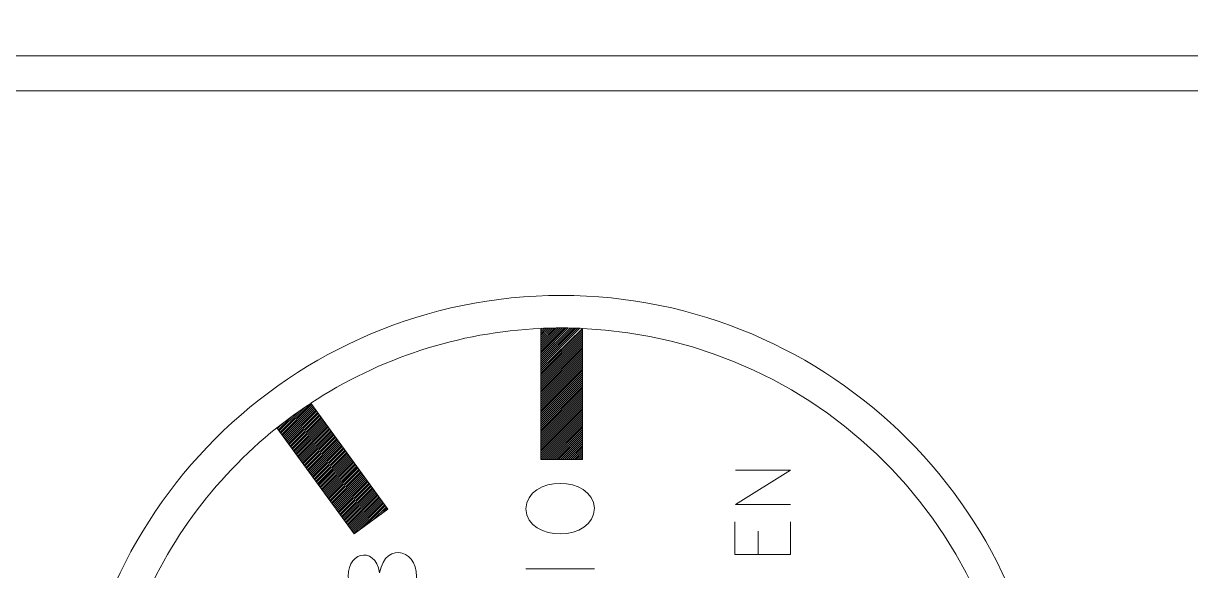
# Model space of a CAD drawing. Header units: millimetres. Extents: x 0.4 to 14.3, y 0.4 to 10.4.
# Drawn here: x 6.631 to 7.206, y 3.036 to 3.305 of the extents above; entities that cross this region are included whole.
import ezdxf

# ---------------------------------------------------------------- set-up
doc = ezdxf.new("R2010")
doc.units = ezdxf.units.MM
doc.layers.add('PDF_Geometry', color=7, linetype='Continuous')

msp = doc.modelspace()

# ---------------------------------------------------------------- linework, layer by layer
at = {"layer": 'PDF_Geometry', "lineweight": 15}
for points in [[(7.73675, 3.28932), (6.24804, 3.28932), (6.24804, 5.12756), (7.73675, 5.12756)], [(7.32024, 2.62093), (7.32024, 3.27201), (5.99204, 3.27201), (5.99204, 1.67831), (5.99204, 1.66637), (7.32024, 1.75861), (7.32024, 2.31549)], [(6.88574, 3.14264), (6.89825, 3.15515)], [(6.88574, 3.14361), (6.89729, 3.15515)], [(6.88574, 3.14554), (6.89535, 3.15515)], [(6.88574, 3.14651), (6.89437, 3.15515)], [(6.88574, 3.14167), (6.89921, 3.15514)], [(6.88574, 3.14749), (6.8934, 3.15514)], [(6.88574, 3.14071), (6.90017, 3.15512)], [(6.88574, 3.14846), (6.89242, 3.15512)], [(6.88574, 3.14943), (6.89143, 3.15511)], [(6.88574, 3.13974), (6.90111, 3.1551)], [(6.88574, 3.13876), (6.90206, 3.15508)], [(6.88574, 3.15039), (6.89043, 3.15508)], [(6.88574, 3.13779), (6.903, 3.15506)], [(6.88574, 3.15136), (6.88943, 3.15506)], [(6.88574, 3.15233), (6.88843, 3.15503)], [(6.88574, 3.13682), (6.90394, 3.15501)], [(6.88574, 3.15331), (6.88743, 3.155)], [(6.88574, 3.13586), (6.90487, 3.15499)], [(6.88574, 3.15426), (6.88642, 3.15496)], [(6.88574, 3.13294), (6.90631, 3.1535)], [(6.88574, 3.13199), (6.90631, 3.15253)], [(6.88574, 3.13101), (6.90631, 3.15156)], [(6.88574, 3.13004), (6.90631, 3.15058)], [(6.88574, 3.12907), (6.90631, 3.14962)], [(6.88574, 3.1281), (6.90631, 3.14865)], [(6.88574, 3.12714), (6.90631, 3.14768)], [(6.88574, 3.12617), (6.90631, 3.14671)], [(6.88574, 3.12519), (6.90631, 3.14575)], [(6.88574, 3.12422), (6.90631, 3.14478)], [(6.88574, 3.12326), (6.90631, 3.14381)], [(6.88574, 3.12229), (6.90631, 3.14283)], [(6.88574, 3.12132), (6.90631, 3.14186)], [(6.88574, 3.12035), (6.90631, 3.1409)], [(6.88574, 3.11937), (6.90631, 3.13993)], [(6.88574, 3.11842), (6.90631, 3.13896)], [(6.88574, 3.11744), (6.90631, 3.13799)], [(6.88574, 3.11647), (6.90631, 3.13703)], [(6.88574, 3.1155), (6.90631, 3.13606)], [(6.88574, 3.11454), (6.90631, 3.13508)], [(6.88574, 3.11357), (6.90631, 3.13411)], [(6.88574, 3.1126), (6.90631, 3.13314)], [(6.88574, 3.11163), (6.90631, 3.13218)], [(6.88574, 3.11065), (6.90631, 3.13121)], [(6.88574, 3.10969), (6.90631, 3.13024)], [(6.88574, 3.10872), (6.90631, 3.12926)], [(6.88574, 3.10775), (6.90631, 3.12831)], [(6.88574, 3.10678), (6.90631, 3.12733)], [(6.88574, 3.10582), (6.90631, 3.12636)], [(6.88574, 3.10485), (6.90631, 3.12539)], [(6.88574, 3.10387), (6.90631, 3.12442)], [(6.88574, 3.1029), (6.90631, 3.12346)], [(6.88574, 3.10193), (6.90631, 3.12249)], [(6.88574, 3.10097), (6.90631, 3.12151)], [(6.88574, 3.1), (6.90631, 3.12054)], [(6.88574, 3.09903), (6.90631, 3.11958)], [(6.75674, 3.10439), (6.7665, 3.11414)], [(6.75715, 3.10382), (6.76965, 3.11632)], [(6.75797, 3.10271), (6.77269, 3.11742)], [(6.75838, 3.10214), (6.77311, 3.11686)], [(6.75878, 3.10158), (6.77351, 3.11629)], [(6.75919, 3.10101), (6.77392, 3.11574)], [(6.7596, 3.10046), (6.77433, 3.11517)], [(6.76, 3.09989), (6.77474, 3.11461)], [(6.76042, 3.09933), (6.77515, 3.11406)], [(6.88574, 3.09806), (6.90631, 3.11861)], [(6.88574, 3.0971), (6.90631, 3.11764)], [(6.88574, 3.09612), (6.90631, 3.11667)], [(6.88574, 3.09515), (6.90631, 3.11569)], [(6.88574, 3.09418), (6.90631, 3.11474)], [(6.88574, 3.09321), (6.90631, 3.11376)], [(6.75593, 3.10551), (6.75917, 3.10875)], [(6.75633, 3.10494), (6.76306, 3.11167)], [(6.76082, 3.09876), (6.77556, 3.11349)], [(6.76124, 3.09821), (6.77596, 3.11293)], [(6.76164, 3.09765), (6.77637, 3.11236)], [(6.76204, 3.09708), (6.77678, 3.11181)], [(6.76246, 3.09653), (6.77718, 3.11124)], [(6.76286, 3.09596), (6.7776, 3.11068)], [(6.76326, 3.0954), (6.778, 3.11013)], [(6.76368, 3.09483), (6.77842, 3.10956)], [(6.76408, 3.09428), (6.77882, 3.109)], [(6.7645, 3.09372), (6.77922, 3.10843)], [(6.7649, 3.09315), (6.77964, 3.10787)], [(6.88574, 3.09225), (6.90631, 3.11279)], [(6.88574, 3.09128), (6.90631, 3.11182)], [(6.88574, 3.09031), (6.90631, 3.11086)], [(6.88671, 3.09031), (6.90631, 3.10989)], [(6.88767, 3.09031), (6.90631, 3.10892)], [(6.88864, 3.09031), (6.90631, 3.10794)], [(6.76531, 3.0926), (6.78004, 3.10731)], [(6.76572, 3.09203), (6.78044, 3.10675)], [(6.76612, 3.09147), (6.78086, 3.10619)], [(6.76653, 3.0909), (6.78126, 3.10562)], [(6.76694, 3.09035), (6.78168, 3.10507)], [(6.76735, 3.08979), (6.78208, 3.1045)], [(6.76776, 3.08922), (6.78249, 3.10394)], [(6.76817, 3.08867), (6.7829, 3.10338)], [(6.76857, 3.0881), (6.78331, 3.10282)], [(6.76899, 3.08754), (6.78371, 3.10226)], [(6.88961, 3.09031), (6.90631, 3.10697)], [(6.89058, 3.09031), (6.90631, 3.10601)], [(6.89156, 3.09031), (6.90631, 3.10504)], [(6.89253, 3.09031), (6.90631, 3.10407)], [(6.8935, 3.09031), (6.90631, 3.1031)], [(6.89446, 3.09031), (6.90631, 3.10214)], [(6.76939, 3.08697), (6.78413, 3.10169)], [(6.76979, 3.08642), (6.78453, 3.10114)], [(6.77021, 3.08586), (6.78494, 3.10057)], [(6.77061, 3.08529), (6.78535, 3.10001)], [(6.77103, 3.08474), (6.78575, 3.09944)], [(6.77143, 3.08417), (6.78617, 3.09889)], [(6.77183, 3.08361), (6.78657, 3.09832)], [(6.77225, 3.08304), (6.78697, 3.09776)], [(6.77265, 3.08249), (6.78739, 3.09721)], [(6.77306, 3.08193), (6.78779, 3.09664)], [(6.89543, 3.09031), (6.90631, 3.10117)], [(6.8964, 3.09031), (6.90631, 3.10019)], [(6.89737, 3.09031), (6.90631, 3.09922)], [(6.89835, 3.09031), (6.90631, 3.09825)], [(6.89932, 3.09031), (6.90631, 3.09729)], [(6.90028, 3.09031), (6.90631, 3.09632)], [(6.77347, 3.08136), (6.78821, 3.09608)], [(6.77387, 3.08081), (6.78861, 3.09551)], [(6.77429, 3.08024), (6.78901, 3.09496)], [(6.77469, 3.07968), (6.78943, 3.09439)], [(6.7751, 3.07911), (6.78983, 3.09383)], [(6.77551, 3.07856), (6.79024, 3.09328)], [(6.77592, 3.078), (6.79065, 3.09271)], [(6.77632, 3.07743), (6.79106, 3.09215)], [(6.77674, 3.07687), (6.79147, 3.09158)], [(6.77714, 3.07631), (6.79187, 3.09103)], [(6.90125, 3.09031), (6.90631, 3.09535)], [(6.90222, 3.09031), (6.90631, 3.09437)], [(6.90319, 3.09031), (6.90631, 3.09342)], [(6.90417, 3.09031), (6.90631, 3.09244)], [(6.90514, 3.09031), (6.90631, 3.09147)], [(6.77756, 3.07575), (6.79228, 3.09046)], [(6.77796, 3.07518), (6.79269, 3.0899)], [(6.77836, 3.07463), (6.7931, 3.08935)], [(6.77878, 3.07407), (6.7935, 3.08878)], [(6.77918, 3.0735), (6.79392, 3.08822)], [(6.77958, 3.07294), (6.79432, 3.08765)], [(6.78, 3.07238), (6.79474, 3.0871)], [(6.7804, 3.07182), (6.79514, 3.08653)], [(6.78082, 3.07125), (6.79554, 3.08597)], [(6.78122, 3.07069), (6.79596, 3.08542)], [(6.78162, 3.07012), (6.79636, 3.08485)], [(6.90611, 3.09031), (6.90631, 3.0905)], [(7.00878, 3.06821), (6.98164, 3.06821), (7.00878, 3.08507), (6.98164, 3.08507)], [(6.78204, 3.06957), (6.79676, 3.08429)], [(6.78244, 3.06901), (6.79718, 3.08372)], [(6.78285, 3.06844), (6.79758, 3.08317)], [(6.78326, 3.06789), (6.798, 3.0826)], [(6.78367, 3.06732), (6.7984, 3.08204)], [(6.78408, 3.06676), (6.79881, 3.08149)], [(6.78449, 3.06619), (6.79922, 3.08092)], [(6.78489, 3.06564), (6.79962, 3.08036)], [(6.78531, 3.06508), (6.80003, 3.07979)], [(6.78571, 3.06451), (6.80044, 3.07924)], [(6.78611, 3.06396), (6.80085, 3.07867)], [(6.78653, 3.06339), (6.80126, 3.07811)], [(6.78693, 3.06283), (6.80167, 3.07756)], [(6.78735, 3.06226), (6.80207, 3.07699)], [(6.78775, 3.06171), (6.80249, 3.07643)], [(6.78815, 3.06115), (6.80289, 3.07586)], [(6.78857, 3.06058), (6.80329, 3.07531)], [(6.78897, 3.06003), (6.80371, 3.07474)], [(6.78939, 3.05946), (6.80411, 3.07418)], [(6.78979, 3.0589), (6.80453, 3.07361)], [(6.79019, 3.05833), (6.80493, 3.07306)], [(6.79061, 3.05778), (6.80533, 3.0725)], [(6.79101, 3.05722), (6.80575, 3.07193)], [(6.79142, 3.05665), (6.80615, 3.07138)], [(6.79183, 3.0561), (6.80656, 3.07081)], [(6.79224, 3.05553), (6.80697, 3.07025)], [(6.79264, 3.05497), (6.80738, 3.06968)], [(6.79306, 3.0544), (6.80779, 3.06913)], [(6.79346, 3.05385), (6.80819, 3.06857)], [(6.7961, 3.05551), (6.8086, 3.068)], [(6.79965, 3.0581), (6.80901, 3.06744)], [(6.80321, 3.06068), (6.80942, 3.06688)], [(6.80676, 3.06326), (6.80982, 3.06632)], [(7.00878, 3.05957), (7.00878, 3.04357), (6.98135, 3.04357), (6.98135, 3.05957)], [(6.99278, 3.04357), (6.99278, 3.055)], [(6.87837, 3.03642), (6.91208, 3.03642)]]:
    msp.add_lwpolyline(points, dxfattribs=at)
for points in [[(6.67957, 2.99154), (6.6791, 2.98985), (6.74056, 2.96989), (6.74692, 2.98944), (6.68546, 3.00942, -0.134987), (6.7556, 3.10596), (6.79358, 3.05368), (6.81022, 3.06578), (6.77224, 3.11804, -0.135062), (6.88574, 3.15492), (6.88574, 3.09031), (6.90631, 3.09031), (6.90631, 3.15447), (6.88574, 3.13392)], [(6.88574, 3.13489), (6.90631, 3.15491, -0.955278), (6.90631, 2.70546), (6.90631, 2.77007), (6.88574, 2.77007), (6.88574, 2.72154, -0.052446), (6.84262, 2.72822)], [(6.88574, 3.14458), (6.89632, 3.15515, -0.012139), (6.90631, 3.15492)], [(6.75756, 3.10326), (6.77229, 3.11799, 0.022495), (6.7556, 3.10596)]]:
    msp.add_lwpolyline(points, format="xyb", dxfattribs=at)
msp.add_circle((6.89575, 2.92991), 0.24125, dxfattribs=at)
msp.add_arc((6.89572, 2.94409), 0.21106, 89.92048, 92.71157, dxfattribs=at)
for points in [[(6.87837, 3.06593), (6.87887, 3.08286), (6.91146, 3.08257), (6.91208, 3.06628)], [(6.91208, 3.06628), (6.9121, 3.04985), (6.87896, 3.04917), (6.87837, 3.06593)], [(6.82408, 3.02983), (6.82701, 3.04535), (6.80917, 3.051), (6.80617, 3.03439)], [(6.79107, 3.03018), (6.7884, 3.04454), (6.80408, 3.04864), (6.80617, 3.03439)]]:
    msp.add_open_spline(points, degree=3, dxfattribs=at)

doc.saveas('drawing.dxf')
